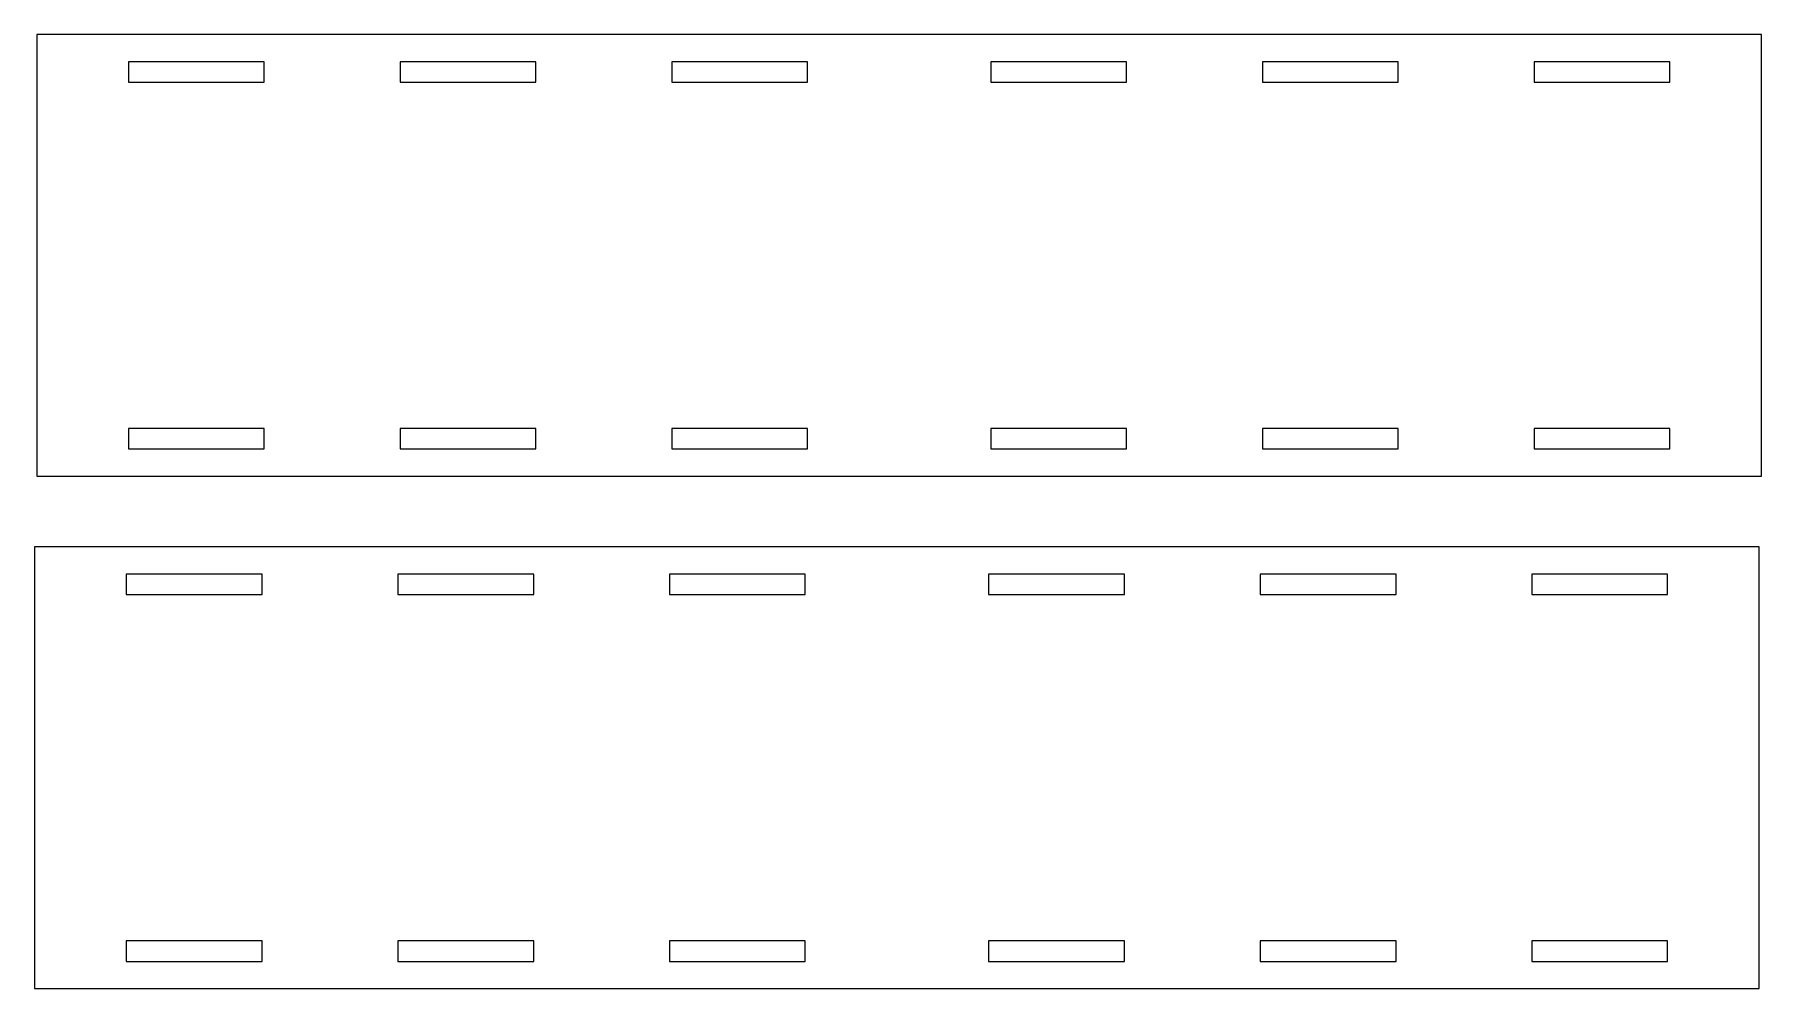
# Model space of a CAD drawing. Header units: inches. Extents: x 0 to 17.2, y 0 to 23.1.
# Drawn here: x 7.18 to 17.19, y 17.54 to 23.07 of the extents above; entities outside this region: 2.
import ezdxf

# ---------------------------------------------------------------- set-up
doc = ezdxf.new("R2010")
doc.units = ezdxf.units.IN
doc.header["$LTSCALE"] = 4
doc.header["$MEASUREMENT"] = 0
doc.styles.add('SLDTEXTSTYLE0', font='TXT', dxfattribs={"width": 0.7})

msp = doc.modelspace()

# ---------------------------------------------------------------- linework, layer by layer
at = {"color": 7, "linetype": 'Continuous', "lineweight": 15}
for p, q in [((17.195, 23.068), (7.195, 23.068)), ((7.195, 23.068), (7.195, 20.509)), ((17.195, 20.509), (17.195, 23.068)), ((8.514, 22.911), (7.726, 22.911)), ((7.726, 22.911), (7.726, 22.793)), ((8.514, 22.793), (8.514, 22.911)), ((10.088, 22.911), (9.301, 22.911)), ((9.301, 22.911), (9.301, 22.793)), ((10.088, 22.793), (10.088, 22.911)), ((11.663, 22.911), (10.876, 22.911)), ((10.876, 22.911), (10.876, 22.793)), ((11.663, 22.793), (11.663, 22.911)), ((13.514, 22.911), (12.726, 22.911)), ((12.726, 22.911), (12.726, 22.793)), ((13.514, 22.793), (13.514, 22.911)), ((15.088, 22.911), (14.301, 22.911)), ((14.301, 22.911), (14.301, 22.793)), ((15.088, 22.793), (15.088, 22.911)), ((16.663, 22.911), (15.876, 22.911)), ((15.876, 22.911), (15.876, 22.793)), ((16.663, 22.793), (16.663, 22.911)), ((7.726, 22.793), (8.514, 22.793)), ((9.301, 22.793), (10.088, 22.793)), ((10.876, 22.793), (11.663, 22.793)), ((12.726, 22.793), (13.514, 22.793)), ((14.301, 22.793), (15.088, 22.793)), ((15.876, 22.793), (16.663, 22.793)), ((8.514, 20.785), (7.726, 20.785)), ((7.726, 20.785), (7.726, 20.667)), ((8.514, 20.667), (8.514, 20.785)), ((10.088, 20.785), (9.301, 20.785)), ((9.301, 20.785), (9.301, 20.667)), ((10.088, 20.667), (10.088, 20.785)), ((11.663, 20.785), (10.876, 20.785)), ((10.876, 20.785), (10.876, 20.667)), ((11.663, 20.667), (11.663, 20.785)), ((12.726, 20.785), (12.726, 20.667)), ((13.514, 20.785), (12.726, 20.785)), ((13.514, 20.667), (13.514, 20.785)), ((14.301, 20.785), (14.301, 20.667)), ((15.088, 20.785), (14.301, 20.785)), ((15.088, 20.667), (15.088, 20.785)), ((15.876, 20.785), (15.876, 20.667)), ((16.663, 20.785), (15.876, 20.785)), ((16.663, 20.667), (16.663, 20.785)), ((7.726, 20.667), (8.514, 20.667)), ((9.301, 20.667), (10.088, 20.667)), ((10.876, 20.667), (11.663, 20.667)), ((12.726, 20.667), (13.514, 20.667)), ((14.301, 20.667), (15.088, 20.667)), ((15.876, 20.667), (16.663, 20.667)), ((7.195, 20.509), (17.195, 20.509)), ((17.182, 20.099), (7.182, 20.099)), ((7.182, 20.099), (7.182, 17.54)), ((17.182, 17.54), (17.182, 20.099)), ((8.501, 19.941), (7.713, 19.941)), ((7.713, 19.941), (7.713, 19.823)), ((8.501, 19.823), (8.501, 19.941)), ((10.076, 19.941), (9.288, 19.941)), ((9.288, 19.941), (9.288, 19.823)), ((10.076, 19.823), (10.076, 19.941)), ((11.65, 19.941), (10.863, 19.941)), ((10.863, 19.941), (10.863, 19.823)), ((11.65, 19.823), (11.65, 19.941)), ((13.501, 19.941), (12.713, 19.941)), ((12.713, 19.941), (12.713, 19.823)), ((13.501, 19.823), (13.501, 19.941)), ((15.076, 19.941), (14.288, 19.941)), ((14.288, 19.941), (14.288, 19.823)), ((15.076, 19.823), (15.076, 19.941)), ((16.65, 19.941), (15.863, 19.941)), ((15.863, 19.941), (15.863, 19.823)), ((16.65, 19.823), (16.65, 19.941)), ((7.713, 19.823), (8.501, 19.823)), ((9.288, 19.823), (10.076, 19.823)), ((10.863, 19.823), (11.65, 19.823)), ((12.713, 19.823), (13.501, 19.823)), ((14.288, 19.823), (15.076, 19.823)), ((15.863, 19.823), (16.65, 19.823)), ((8.501, 17.816), (7.713, 17.816)), ((7.713, 17.816), (7.713, 17.697)), ((8.501, 17.697), (8.501, 17.816)), ((10.076, 17.816), (9.288, 17.816)), ((9.288, 17.816), (9.288, 17.697)), ((10.076, 17.697), (10.076, 17.816)), ((11.65, 17.816), (10.863, 17.816)), ((10.863, 17.816), (10.863, 17.697)), ((11.65, 17.697), (11.65, 17.816)), ((12.713, 17.816), (12.713, 17.697)), ((13.501, 17.816), (12.713, 17.816)), ((13.501, 17.697), (13.501, 17.816)), ((14.288, 17.816), (14.288, 17.697)), ((15.076, 17.816), (14.288, 17.816)), ((15.076, 17.697), (15.076, 17.816)), ((15.863, 17.816), (15.863, 17.697)), ((16.65, 17.816), (15.863, 17.816)), ((16.65, 17.697), (16.65, 17.816)), ((7.713, 17.697), (8.501, 17.697)), ((9.288, 17.697), (10.076, 17.697)), ((10.863, 17.697), (11.65, 17.697)), ((12.713, 17.697), (13.501, 17.697)), ((14.288, 17.697), (15.076, 17.697)), ((15.863, 17.697), (16.65, 17.697)), ((7.182, 17.54), (17.182, 17.54))]:
    msp.add_line(p, q, dxfattribs=at)

# ---------------------------------------------------------------- texts
at = {"color": 7, "linetype": 'Continuous', "char_height": 0.5882, "attachment_point": 1, "style": 'SLDTEXTSTYLE0'}
for s, insert in [('SOLIDWORKS Educational Product.', (0, 1.641)), ('For Instructional Use Only.', (0, 0.758))]:
    msp.add_mtext(s, dxfattribs=dict(at, insert=insert))

doc.saveas('drawing.dxf')
